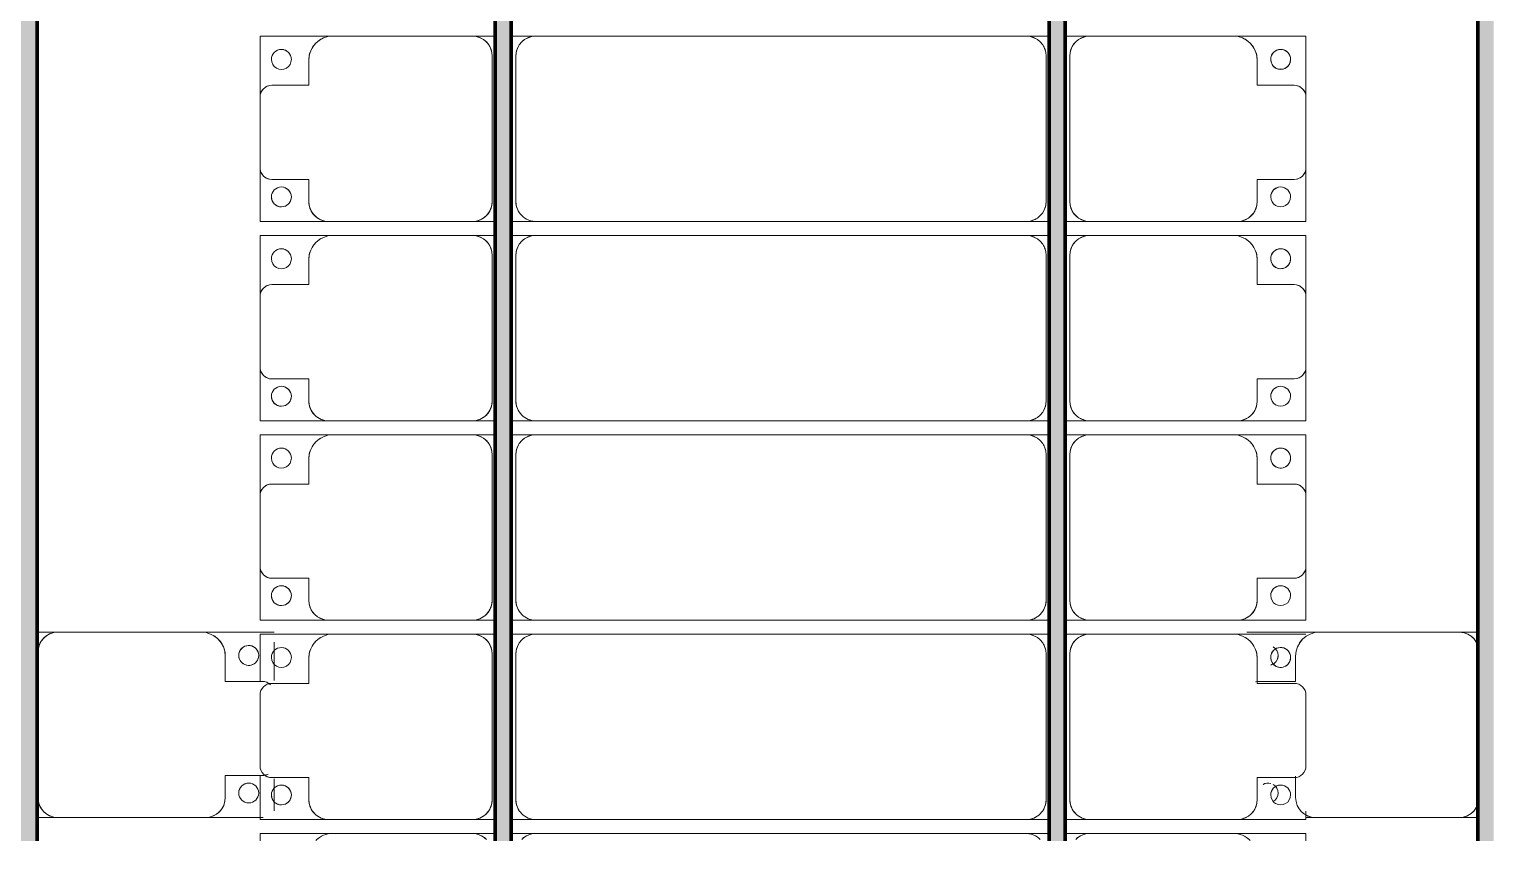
# Model space of a CAD drawing. Header units: millimetres. Extents: x -268744 to 115753, y -96240 to -10461.
# Drawn here: x -39965 to -36310, y -52607 to -50571 of the extents above; entities that cross this region are included whole.
import ezdxf

# ---------------------------------------------------------------- set-up
doc = ezdxf.new("R2010")
doc.units = ezdxf.units.MM
doc.layers.add('A-GENM', color=13, linetype='Continuous', lineweight=9)
doc.layers.add('S-BEAM', color=12, linetype='Continuous', lineweight=9)

# ---------------------------------------------------------------- blocks, each defined once
blk = doc.blocks.new('Dai phao do pin - DẢI PHAO ĐỠ PIN-V63-KHUNG KẾT CẤU BÈ PIN 1')
at = {"layer": 'A-GENM', "color": 7}
for p, q in [((68487.6, 241.6), (68539.7, 241.6)), ((68487.6, 241.6), (68539.7, 241.6)), ((68899.7, 241.6), (68539.7, 241.6)), ((68899.7, 241.6), (69082.2, 241.6)), ((69082.2, 241.6), (68899.7, 241.6)), ((68489.7, 191.6), (68489.7, -173.4)), ((69082.2, 216.5), (69082.2, 120.3)), ((69082.2, 120.3), (69082.2, 216.5)), ((68959.7, 118.2), (68959.7, 181.6)), ((69052.2, 118.2), (68959.7, 118.2)), ((68959.7, -173.4), (68959.7, -118.2)), ((68959.7, -118.2), (69052.2, -118.2)), ((69082.2, -126.6), (69082.2, -206.5)), ((69082.2, -206.5), (69082.2, -126.6)), ((68539.7, -223.4), (68487.6, -223.4)), ((68539.7, -223.4), (68487.6, -223.4)), ((68539.7, -223.4), (68909.7, -223.4)), ((69055, -223.4), (68909.7, -223.4)), ((68909.7, -223.4), (69055, -223.4))]:
    blk.add_line(p, q, dxfattribs=at)
for centre, radius, start, end in [((68539.7, 191.6), 50, 90, 180), ((68539.7, 191.6), 50, 105, 180), ((68899.7, 181.6), 60, 360, 90), ((68899.7, 181.6), 60, 360, 60), ((69018.6, 183.2), 25, 0, 180), ((69018.6, 183.2), 25, 180, 0), ((69018.6, 183.2), 25, 180, 195), ((69018.6, 183.2), 25, 0, 165), ((69018.6, 183.2), 25, 210, 0), ((69052.2, 88.2), 30, 45, 90), ((69052.2, 88.2), 30, 45, 74.1529), ((69052.2, 88.2), 30, 45, 74.1529), ((69052.2, 88.2), 30, 45, 74.1529), ((69018.6, -161.8), 25, 0, 180), ((69018.6, -161.8), 25, 105, 165), ((69018.6, -161.8), 25, 0, 90), ((69052.2, -88.2), 30, 270, 300), ((69052.2, -88.2), 30, 285, 300), ((69052.2, -88.2), 30, 285, 300), ((69052.2, -88.2), 30, 285, 300), ((68539.7, -173.4), 50, 180, 270), ((68539.7, -173.4), 50, 180, 255), ((68909.7, -173.4), 50, 270, 360), ((68909.7, -173.4), 50, 285, 360), ((69018.6, -161.8), 25, 180, 0), ((69018.6, -161.8), 25, 180, 0)]:
    blk.add_arc(centre, radius, start, end, dxfattribs=at)
blk = doc.blocks.new('Dầm C52 - Dầm C52-V20-KHUNG KẾT CẤU BÈ PIN 1')
at = {"layer": 'S-BEAM', "lineweight": 140}
h = blk.add_hatch(color=1, dxfattribs=at)
h.paths.add_polyline_path([(-25480.9, 20), (-25480.9, -20), (-25440.9, -20), (-25440.9, 20)])
h.paths.add_polyline_path([(-25400.9, 1.6), (-25400.9, -20), (-19440.9, -20), (-19443, 20), (-25400.9, 20)])
h.paths.add_polyline_path([(-19400.9, -20), (-13440.9, -20), (-13440.9, 20), (-19400.9, 20), (-19400.9, 1.6)])
h.paths.add_polyline_path([(-13400.9, 1.6), (-13400.9, -20), (-7440.9, -20), (-7440.9, 20), (-13400.9, 20)])
h.paths.add_polyline_path([(-7400.9, 20), (-7400.9, -20), (-1440.9, -20), (-1440.9, 20), (-6515.3, 20)])
h.paths.add_polyline_path([(-1400.9, 1.6), (-1400.9, -20), (4559.1, -20), (4559.1, 20), (-1400.9, 20)])
h.paths.add_polyline_path([(4599.1, 1.6), (4599.1, -20), (10559.1, -20), (10559.1, 20), (4599.1, 20)])
h.paths.add_polyline_path([(10599.1, 20), (10599.1, -20), (16559.1, -20), (16559.1, 20), (11029.4, 20)])
h.paths.add_polyline_path([(16599.1, 20), (16599.1, -20), (22559.1, -20), (22559.1, 20), (17493.2, 20)])
h.paths.add_polyline_path([(22599.1, 1.6), (22599.1, -20), (25259.1, -20), (25259.1, 20), (22599.1, 20)])
h.paths.add_polyline_path([(25299.1, -20), (25441.8, -20), (25441.8, 20), (25299.1, 20), (25299.1, 1.6)])
at = {"layer": 'S-BEAM', "color": 1, "lineweight": 140}
blk.add_line((-1440.9, -20), (-7400.9, -20), dxfattribs=at)
blk = doc.blocks.new('Dải phao đi lại kèm đỡ invester - DẢI PHAO ĐI LẠI-V80-KHUNG KẾT CẤU BÈ PIN 1')
at = {"layer": 'A-GENM', "color": 7}
for p, q in [((30258.4, 1312.2), (30411.8, 1312.2)), ((30258.4, 1129.7), (30258.4, 1312.2)), ((30258.4, 1312.2), (30258.4, 1129.7)), ((30411.8, 1312.2), (30258.4, 1312.2)), ((30381.8, 1282.2), (30381.8, 1189.7)), ((30588.2, 1312.2), (30411.8, 1312.2)), ((30588.2, 1312.2), (30723.4, 1312.2)), ((30723.4, 1312.2), (30588.2, 1312.2)), ((30618.2, 1189.7), (30618.2, 1282.2)), ((30723.4, 1312.2), (30723.4, 1139.7)), ((30723.4, 1139.7), (30723.4, 1312.2)), ((30758.4, 1312.2), (30911.8, 1312.2)), ((30758.4, 1129.7), (30758.4, 1312.2)), ((30758.4, 1312.2), (30758.4, 1129.7)), ((30911.8, 1312.2), (30758.4, 1312.2)), ((30881.8, 1282.2), (30881.8, 1189.7)), ((31088.2, 1312.2), (30911.8, 1312.2)), ((31088.2, 1312.2), (31223.4, 1312.2)), ((31223.4, 1312.2), (31088.2, 1312.2)), ((31118.2, 1189.7), (31118.2, 1282.2)), ((31223.4, 1312.2), (31223.4, 1139.7)), ((31223.4, 1139.7), (31223.4, 1312.2)), ((31258.4, 1312.2), (31411.8, 1312.2)), ((31258.4, 1129.7), (31258.4, 1312.2)), ((31258.4, 1312.2), (31258.4, 1129.7)), ((31411.8, 1312.2), (31258.4, 1312.2)), ((31381.8, 1282.2), (31381.8, 1189.7)), ((31588.2, 1312.2), (31411.8, 1312.2)), ((31588.2, 1312.2), (31723.4, 1312.2)), ((31723.4, 1312.2), (31588.2, 1312.2)), ((31618.2, 1189.7), (31618.2, 1282.2)), ((31723.4, 1312.2), (31723.4, 1139.7)), ((31723.4, 1139.7), (31723.4, 1312.2)), ((31758.4, 1129.7), (31758.4, 1312.2)), ((31758.4, 1312.2), (31758.4, 1129.7)), ((31881.8, 1282.2), (31881.8, 1189.7)), ((32088.2, 1312.2), (31911.8, 1312.2)), ((32118.2, 1189.7), (32118.2, 1282.2)), ((32202.2, 1312.2), (32223.4, 1312.2)), ((32223.4, 1312.2), (32202.2, 1312.2)), ((32223.4, 1312.2), (32223.4, 1139.7)), ((32223.4, 1139.7), (32223.4, 1312.2)), ((32258.4, 1312.2), (32276.8, 1312.2)), ((32258.4, 1129.7), (32258.4, 1312.2)), ((32258.4, 1312.2), (32258.4, 1129.7)), ((32276.8, 1312.2), (32258.4, 1312.2)), ((30381.8, 1189.7), (30318.4, 1189.7)), ((30673.4, 1189.7), (30618.2, 1189.7)), ((30881.8, 1189.7), (30818.4, 1189.7)), ((31173.4, 1189.7), (31118.2, 1189.7)), ((31381.8, 1189.7), (31318.4, 1189.7)), ((31673.4, 1189.7), (31618.2, 1189.7)), ((31881.8, 1189.7), (31818.4, 1189.7)), ((32173.4, 1189.7), (32118.2, 1189.7)), ((30723.4, 769.7), (30723.4, 1139.7)), ((31223.4, 769.7), (31223.4, 1139.7)), ((31723.4, 769.7), (31723.4, 1139.7)), ((32223.4, 769.7), (32223.4, 1139.7)), ((30258.4, 1129.7), (30258.4, 769.7)), ((30758.4, 1129.7), (30758.4, 769.7)), ((31258.4, 1129.7), (31258.4, 769.7)), ((31758.4, 1129.7), (31758.4, 769.7)), ((32258.4, 1129.7), (32258.4, 769.7)), ((30258.4, 707.6), (30258.4, 769.7)), ((30258.4, 707.6), (30258.4, 769.7)), ((30723.4, 769.7), (30723.4, 707.6)), ((30723.4, 769.7), (30723.4, 707.6)), ((30758.4, 707.6), (30758.4, 769.7)), ((30758.4, 707.6), (30758.4, 769.7)), ((31223.4, 769.7), (31223.4, 707.6)), ((31223.4, 769.7), (31223.4, 707.6)), ((31258.4, 707.6), (31258.4, 769.7)), ((31258.4, 707.6), (31258.4, 769.7)), ((31723.4, 769.7), (31723.4, 707.6)), ((31723.4, 769.7), (31723.4, 707.6)), ((31758.4, 707.6), (31758.4, 769.7)), ((31758.4, 707.6), (31758.4, 769.7)), ((32223.4, 769.7), (32223.4, 707.6)), ((32223.4, 769.7), (32223.4, 707.6)), ((32258.4, 707.6), (32258.4, 769.7)), ((32258.4, 707.6), (32258.4, 769.7)), ((30308.4, 719.7), (30673.4, 719.7)), ((30808.4, 719.7), (31173.4, 719.7)), ((31308.4, 719.7), (31673.4, 719.7)), ((31808.4, 719.7), (32173.4, 719.7)), ((30258.4, 610.3), (30258.4, 667.6)), ((30258.4, 610.3), (30258.4, 667.6)), ((30673.4, 660.3), (30308.4, 660.3)), ((30723.4, 667.6), (30723.4, 610.3)), ((30723.4, 667.6), (30723.4, 610.3)), ((30758.4, 610.3), (30758.4, 667.6)), ((30758.4, 610.3), (30758.4, 667.6)), ((31173.4, 660.3), (30808.4, 660.3)), ((31223.4, 667.6), (31223.4, 610.3)), ((31223.4, 667.6), (31223.4, 610.3)), ((31258.4, 610.3), (31258.4, 667.6)), ((31258.4, 610.3), (31258.4, 667.6)), ((31673.4, 660.3), (31308.4, 660.3)), ((31723.4, 667.6), (31723.4, 610.3)), ((31723.4, 667.6), (31723.4, 610.3)), ((31758.4, 610.3), (31758.4, 667.6)), ((31758.4, 610.3), (31758.4, 667.6)), ((32173.4, 660.3), (31808.4, 660.3)), ((32223.4, 667.6), (32223.4, 610.3)), ((32223.4, 667.6), (32223.4, 610.3)), ((32258.4, 610.3), (32258.4, 667.6)), ((32258.4, 610.3), (32258.4, 667.6)), ((30258.4, 610.3), (30258.4, -620.3)), ((30723.4, -620.3), (30723.4, 610.3)), ((30758.4, 610.3), (30758.4, -620.3)), ((31223.4, -620.3), (31223.4, 610.3)), ((31258.4, 610.3), (31258.4, -620.3)), ((31723.4, -620.3), (31723.4, 610.3)), ((31758.4, 610.3), (31758.4, -620.3)), ((32223.4, -620.3), (32223.4, 610.3)), ((32258.4, 610.3), (32258.4, -620.3)), ((30258.4, -682.4), (30258.4, -620.3)), ((30258.4, -682.4), (30258.4, -620.3)), ((30723.4, -620.3), (30723.4, -682.4)), ((30723.4, -620.3), (30723.4, -682.4)), ((30758.4, -682.4), (30758.4, -620.3)), ((30758.4, -682.4), (30758.4, -620.3)), ((31223.4, -620.3), (31223.4, -682.4)), ((31223.4, -620.3), (31223.4, -682.4)), ((31258.4, -682.4), (31258.4, -620.3)), ((31258.4, -682.4), (31258.4, -620.3)), ((31723.4, -620.3), (31723.4, -682.4)), ((31723.4, -620.3), (31723.4, -682.4)), ((31758.4, -682.4), (31758.4, -620.3)), ((31758.4, -682.4), (31758.4, -620.3)), ((32223.4, -620.3), (32223.4, -682.4)), ((32223.4, -620.3), (32223.4, -682.4)), ((32258.4, -682.4), (32258.4, -620.3)), ((32258.4, -682.4), (32258.4, -620.3)), ((30308.4, -670.3), (30673.4, -670.3)), ((30808.4, -670.3), (31173.4, -670.3)), ((31308.4, -670.3), (31673.4, -670.3)), ((31808.4, -670.3), (32173.4, -670.3)), ((30258.4, -779.7), (30258.4, -722.4)), ((30258.4, -779.7), (30258.4, -722.4)), ((30673.4, -729.7), (30308.4, -729.7)), ((30723.4, -722.4), (30723.4, -779.7)), ((30723.4, -722.4), (30723.4, -779.7)), ((30758.4, -779.7), (30758.4, -722.4)), ((30758.4, -779.7), (30758.4, -722.4)), ((31173.4, -729.7), (30808.4, -729.7)), ((31223.4, -722.4), (31223.4, -779.7)), ((31223.4, -722.4), (31223.4, -779.7)), ((31258.4, -779.7), (31258.4, -722.4)), ((31258.4, -779.7), (31258.4, -722.4)), ((31673.4, -729.7), (31308.4, -729.7)), ((31723.4, -722.4), (31723.4, -779.7)), ((31723.4, -722.4), (31723.4, -779.7)), ((31758.4, -779.7), (31758.4, -722.4)), ((31758.4, -779.7), (31758.4, -722.4)), ((32173.4, -729.7), (31808.4, -729.7)), ((32223.4, -722.4), (32223.4, -779.7)), ((32223.4, -722.4), (32223.4, -779.7)), ((32258.4, -779.7), (32258.4, -722.4)), ((32258.4, -779.7), (32258.4, -722.4)), ((30258.4, -779.7), (30258.4, -1129.7)), ((30723.4, -1139.7), (30723.4, -779.7)), ((30758.4, -779.7), (30758.4, -1129.7)), ((31223.4, -1139.7), (31223.4, -779.7)), ((31258.4, -779.7), (31258.4, -1129.7)), ((31723.4, -1139.7), (31723.4, -779.7)), ((31758.4, -779.7), (31758.4, -1129.7)), ((32223.4, -1139.7), (32223.4, -779.7)), ((32258.4, -779.7), (32258.4, -1129.7)), ((30258.4, -1312.2), (30258.4, -1129.7)), ((30258.4, -1129.7), (30258.4, -1312.2)), ((30758.4, -1312.2), (30758.4, -1129.7)), ((30758.4, -1129.7), (30758.4, -1312.2)), ((31258.4, -1312.2), (31258.4, -1129.7)), ((31258.4, -1129.7), (31258.4, -1312.2)), ((31758.4, -1312.2), (31758.4, -1129.7)), ((31758.4, -1129.7), (31758.4, -1312.2)), ((32258.4, -1312.2), (32258.4, -1129.7)), ((32258.4, -1129.7), (32258.4, -1312.2)), ((30723.4, -1139.7), (30723.4, -1312.2)), ((30723.4, -1312.2), (30723.4, -1139.7)), ((31223.4, -1139.7), (31223.4, -1312.2)), ((31223.4, -1312.2), (31223.4, -1139.7)), ((31723.4, -1139.7), (31723.4, -1312.2)), ((31723.4, -1312.2), (31723.4, -1139.7)), ((32223.4, -1139.7), (32223.4, -1312.2)), ((32223.4, -1312.2), (32223.4, -1139.7)), ((30318.4, -1189.7), (30381.8, -1189.7)), ((30381.8, -1189.7), (30381.8, -1282.2)), ((30618.2, -1282.2), (30618.2, -1189.7)), ((30618.2, -1189.7), (30673.4, -1189.7)), ((30818.4, -1189.7), (30881.8, -1189.7)), ((30881.8, -1189.7), (30881.8, -1282.2)), ((31118.2, -1282.2), (31118.2, -1189.7)), ((31118.2, -1189.7), (31173.4, -1189.7)), ((31318.4, -1189.7), (31381.8, -1189.7)), ((31381.8, -1189.7), (31381.8, -1282.2)), ((31618.2, -1282.2), (31618.2, -1189.7)), ((31618.2, -1189.7), (31673.4, -1189.7)), ((31818.4, -1189.7), (31881.8, -1189.7)), ((31881.8, -1189.7), (31881.8, -1282.2)), ((32118.2, -1282.2), (32118.2, -1189.7)), ((32118.2, -1189.7), (32173.4, -1189.7)), ((30411.8, -1312.2), (30258.4, -1312.2)), ((30258.4, -1312.2), (30411.8, -1312.2)), ((30411.8, -1312.2), (30588.2, -1312.2)), ((30723.4, -1312.2), (30588.2, -1312.2)), ((30588.2, -1312.2), (30723.4, -1312.2)), ((30911.8, -1312.2), (30758.4, -1312.2)), ((30758.4, -1312.2), (30911.8, -1312.2)), ((30911.8, -1312.2), (31088.2, -1312.2)), ((31223.4, -1312.2), (31088.2, -1312.2)), ((31088.2, -1312.2), (31223.4, -1312.2)), ((31411.8, -1312.2), (31258.4, -1312.2)), ((31258.4, -1312.2), (31411.8, -1312.2)), ((31411.8, -1312.2), (31588.2, -1312.2)), ((31723.4, -1312.2), (31588.2, -1312.2)), ((31588.2, -1312.2), (31723.4, -1312.2)), ((31876.8, -1312.2), (31758.4, -1312.2)), ((31758.4, -1312.2), (31876.8, -1312.2)), ((31911.8, -1312.2), (32088.2, -1312.2)), ((32223.4, -1312.2), (32113.2, -1312.2)), ((32113.2, -1312.2), (32223.4, -1312.2)), ((32276.8, -1312.2), (32258.4, -1312.2)), ((32258.4, -1312.2), (32276.8, -1312.2))]:
    blk.add_line(p, q, dxfattribs=at)
for centre, radius, start, end in [((30411.8, 1282.2), 30, 90, 180), ((30411.8, 1282.2), 30, 105, 165), ((30411.8, 1282.2), 30, 135, 165), ((30411.8, 1282.2), 30, 135, 165), ((30588.2, 1282.2), 30, 360, 90), ((30588.2, 1282.2), 30, 60, 75), ((30588.2, 1282.2), 30, 15, 75), ((30588.2, 1282.2), 30, 60, 75), ((30588.2, 1282.2), 30, 15, 30), ((30588.2, 1282.2), 30, 15, 30), ((30911.8, 1282.2), 30, 90, 180), ((30911.8, 1282.2), 30, 105, 165), ((30911.8, 1282.2), 30, 135, 165), ((30911.8, 1282.2), 30, 135, 165), ((31088.2, 1282.2), 30, 0, 90), ((31088.2, 1282.2), 30, 60, 75), ((31088.2, 1282.2), 30, 15, 75), ((31088.2, 1282.2), 30, 60, 75), ((31088.2, 1282.2), 30, 15, 30), ((31088.2, 1282.2), 30, 15, 30), ((31411.8, 1282.2), 30, 90, 180), ((31411.8, 1282.2), 30, 105, 165), ((31411.8, 1282.2), 30, 135, 165), ((31411.8, 1282.2), 30, 135, 165), ((31588.2, 1282.2), 30, 0, 90), ((31588.2, 1282.2), 30, 60, 75), ((31588.2, 1282.2), 30, 15, 75), ((31588.2, 1282.2), 30, 60, 75), ((31588.2, 1282.2), 30, 15, 30), ((31588.2, 1282.2), 30, 15, 30), ((31911.8, 1282.2), 30, 90, 180), ((32088.2, 1282.2), 30, 0, 90), ((30316.8, 1248.6), 25, 90, 270), ((30316.8, 1248.6), 25, 90, 255), ((30316.8, 1248.6), 25, 270, 90), ((30316.8, 1248.6), 25, 300, 90), ((30661.8, 1248.6), 25, 90, 270), ((30661.8, 1248.6), 25, 90, 180), ((30661.8, 1248.6), 25, 270, 90), ((30661.8, 1248.6), 25, 270, 90), ((30816.8, 1248.6), 25, 90, 270), ((30816.8, 1248.6), 25, 90, 255), ((30816.8, 1248.6), 25, 270, 90), ((30816.8, 1248.6), 25, 300, 90), ((31161.8, 1248.6), 25, 90, 270), ((31161.8, 1248.6), 25, 90, 180), ((31161.8, 1248.6), 25, 270, 90), ((31161.8, 1248.6), 25, 270, 90), ((31316.8, 1248.6), 25, 90, 270), ((31316.8, 1248.6), 25, 90, 255), ((31316.8, 1248.6), 25, 270, 90), ((31316.8, 1248.6), 25, 300, 90), ((31661.8, 1248.6), 25, 90, 270), ((31661.8, 1248.6), 25, 90, 180), ((31661.8, 1248.6), 25, 270, 90), ((31661.8, 1248.6), 25, 270, 90), ((31816.8, 1248.6), 25, 90, 270), ((31816.8, 1248.6), 25, 90, 255), ((31816.8, 1248.6), 25, 270, 90), ((31816.8, 1248.6), 25, 300, 90), ((32161.8, 1248.6), 25, 90, 270), ((32161.8, 1248.6), 25, 90, 180), ((32161.8, 1248.6), 25, 270, 90), ((32161.8, 1248.6), 25, 270, 90), ((30316.8, 1248.6), 25, 270, 285), ((30661.8, 1248.6), 25, 195, 255), ((30816.8, 1248.6), 25, 270, 285), ((31161.8, 1248.6), 25, 195, 255), ((31316.8, 1248.6), 25, 270, 285), ((31661.8, 1248.6), 25, 195, 255), ((31816.8, 1248.6), 25, 270, 285), ((32161.8, 1248.6), 25, 195, 255), ((30318.4, 1129.7), 60, 90, 180), ((30318.4, 1129.7), 60, 90, 150), ((30673.4, 1139.7), 50, 0, 90), ((30673.4, 1139.7), 50, 15, 90), ((30818.4, 1129.7), 60, 90, 180), ((30818.4, 1129.7), 60, 90, 150), ((31173.4, 1139.7), 50, 0, 90), ((31173.4, 1139.7), 50, 15, 90), ((31318.4, 1129.7), 60, 90, 180), ((31318.4, 1129.7), 60, 90, 150), ((31673.4, 1139.7), 50, 360, 90), ((31673.4, 1139.7), 50, 15, 90), ((31818.4, 1129.7), 60, 90, 180), ((31818.4, 1129.7), 60, 90, 150), ((32173.4, 1139.7), 50, 0, 90), ((32173.4, 1139.7), 50, 15, 90), ((32318.4, 1129.7), 60, 135, 180), ((32318.4, 1129.7), 60, 135, 150), ((30308.4, 769.7), 50, 180, 270), ((30673.4, 769.7), 50, 270, 360), ((30808.4, 769.7), 50, 180, 270), ((31173.4, 769.7), 50, 270, 360), ((31308.4, 769.7), 50, 180, 270), ((31673.4, 769.7), 50, 270, 360), ((31808.4, 769.7), 50, 180, 270), ((32173.4, 769.7), 50, 270, 0), ((32308.4, 769.7), 50, 180, 225), ((30308.4, 769.7), 50, 195, 270), ((30673.4, 769.7), 50, 270, 345), ((30808.4, 769.7), 50, 195, 270), ((31173.4, 769.7), 50, 270, 345), ((31308.4, 769.7), 50, 195, 270), ((31673.4, 769.7), 50, 270, 345), ((31808.4, 769.7), 50, 195, 270), ((32173.4, 769.7), 50, 270, 345), ((32308.4, 769.7), 50, 195, 225), ((30308.4, 610.3), 50, 90, 180), ((30308.4, 610.3), 50, 105, 120), ((30673.4, 610.3), 50, 0, 90), ((30673.4, 610.3), 50, 60, 90), ((30808.4, 610.3), 50, 90, 180), ((30808.4, 610.3), 50, 105, 120), ((31173.4, 610.3), 50, 0, 90), ((31173.4, 610.3), 50, 60, 90), ((31308.4, 610.3), 50, 90, 180), ((31308.4, 610.3), 50, 105, 120), ((31673.4, 610.3), 50, 360, 90), ((31673.4, 610.3), 50, 60, 90), ((31808.4, 610.3), 50, 90, 180), ((31808.4, 610.3), 50, 105, 120), ((32173.4, 610.3), 50, 360, 90), ((32173.4, 610.3), 50, 60, 90), ((30308.4, 610.3), 50, 150, 180), ((30673.4, 610.3), 50, 15, 30), ((30808.4, 610.3), 50, 150, 180), ((31173.4, 610.3), 50, 15, 30), ((31308.4, 610.3), 50, 150, 180), ((31673.4, 610.3), 50, 15, 30), ((31808.4, 610.3), 50, 150, 180), ((32173.4, 610.3), 50, 15, 30), ((32308.4, 610.3), 50, 135, 180), ((32308.4, 610.3), 50, 150, 180), ((30308.4, -620.3), 50, 180, 270), ((30673.4, -620.3), 50, 270, 0), ((30673.4, -620.3), 50, 330, 0), ((30808.4, -620.3), 50, 180, 270), ((31173.4, -620.3), 50, 270, 0), ((31173.4, -620.3), 50, 330, 0), ((31308.4, -620.3), 50, 180, 270), ((31673.4, -620.3), 50, 270, 0), ((31673.4, -620.3), 50, 330, 0), ((31808.4, -620.3), 50, 180, 270), ((32173.4, -620.3), 50, 270, 0), ((32173.4, -620.3), 50, 330, 0), ((32308.4, -620.3), 50, 180, 225), ((30308.4, -620.3), 50, 195, 225), ((30808.4, -620.3), 50, 195, 225), ((31308.4, -620.3), 50, 195, 225), ((31808.4, -620.3), 50, 195, 225), ((32308.4, -620.3), 50, 195, 225), ((30308.4, -620.3), 50, 240, 270), ((30673.4, -620.3), 50, 270, 300), ((30808.4, -620.3), 50, 240, 270), ((31173.4, -620.3), 50, 270, 300), ((31308.4, -620.3), 50, 240, 270), ((31673.4, -620.3), 50, 270, 300), ((31808.4, -620.3), 50, 240, 270), ((32173.4, -620.3), 50, 270, 300), ((30308.4, -779.7), 50, 90, 180), ((30308.4, -779.7), 50, 90, 165), ((30673.4, -779.7), 50, 360, 90), ((30673.4, -779.7), 50, 15, 90), ((30808.4, -779.7), 50, 90, 180), ((30808.4, -779.7), 50, 90, 165), ((31173.4, -779.7), 50, 360, 90), ((31173.4, -779.7), 50, 15, 90), ((31308.4, -779.7), 50, 90, 180), ((31308.4, -779.7), 50, 90, 165), ((31673.4, -779.7), 50, 360, 90), ((31673.4, -779.7), 50, 15, 90), ((31808.4, -779.7), 50, 90, 180), ((31808.4, -779.7), 50, 90, 165), ((32173.4, -779.7), 50, 360, 90), ((32173.4, -779.7), 50, 15, 90), ((32308.4, -779.7), 50, 135, 180), ((32308.4, -779.7), 50, 135, 165), ((30318.4, -1129.7), 60, 180, 270), ((30818.4, -1129.7), 60, 180, 270), ((31318.4, -1129.7), 60, 180, 270), ((31818.4, -1129.7), 60, 180, 270), ((32318.4, -1129.7), 60, 180, 225), ((30318.4, -1129.7), 60, 210, 270), ((30673.4, -1139.7), 50, 270, 0), ((30673.4, -1139.7), 50, 270, 345), ((30818.4, -1129.7), 60, 210, 270), ((31173.4, -1139.7), 50, 270, 0), ((31173.4, -1139.7), 50, 270, 345), ((31318.4, -1129.7), 60, 210, 270), ((31673.4, -1139.7), 50, 270, 360), ((31673.4, -1139.7), 50, 270, 345), ((31818.4, -1129.7), 60, 210, 270), ((32173.4, -1139.7), 50, 270, 0), ((32173.4, -1139.7), 50, 270, 345), ((32318.4, -1129.7), 60, 210, 225), ((30316.8, -1258.6), 25, 90, 270), ((30316.8, -1258.6), 25, 90, 165), ((30316.8, -1258.6), 25, 270, 90), ((30316.8, -1258.6), 25, 60, 90), ((30661.8, -1258.6), 25, 90, 270), ((30661.8, -1258.6), 25, 90, 165), ((30661.8, -1258.6), 25, 270, 90), ((30661.8, -1258.6), 25, 15, 90), ((30816.8, -1258.6), 25, 90, 270), ((30816.8, -1258.6), 25, 90, 165), ((30816.8, -1258.6), 25, 270, 90), ((30816.8, -1258.6), 25, 60, 90), ((31161.8, -1258.6), 25, 90, 270), ((31161.8, -1258.6), 25, 90, 165), ((31161.8, -1258.6), 25, 270, 90), ((31161.8, -1258.6), 25, 15, 90), ((31316.8, -1258.6), 25, 90, 270), ((31316.8, -1258.6), 25, 90, 165), ((31316.8, -1258.6), 25, 270, 90), ((31316.8, -1258.6), 25, 60, 90), ((31661.8, -1258.6), 25, 90, 270), ((31661.8, -1258.6), 25, 90, 165), ((31661.8, -1258.6), 25, 270, 90), ((31661.8, -1258.6), 25, 15, 90), ((31816.8, -1258.6), 25, 90, 270), ((31816.8, -1258.6), 25, 90, 165), ((31816.8, -1258.6), 25, 270, 90), ((31816.8, -1258.6), 25, 60, 90), ((32161.8, -1258.6), 25, 90, 270), ((32161.8, -1258.6), 25, 90, 165), ((32161.8, -1258.6), 25, 270, 90), ((32161.8, -1258.6), 25, 15, 90), ((30316.8, -1258.6), 25, 180, 270), ((30316.8, -1258.6), 25, 270, 30), ((30661.8, -1258.6), 25, 180, 270), ((30661.8, -1258.6), 25, 270, 0), ((30816.8, -1258.6), 25, 180, 270), ((30816.8, -1258.6), 25, 270, 30), ((31161.8, -1258.6), 25, 180, 270), ((31161.8, -1258.6), 25, 270, 0), ((31316.8, -1258.6), 25, 180, 270), ((31316.8, -1258.6), 25, 270, 30), ((31661.8, -1258.6), 25, 180, 270), ((31661.8, -1258.6), 25, 270, 0), ((31816.8, -1258.6), 25, 180, 270), ((31816.8, -1258.6), 25, 270, 30), ((32161.8, -1258.6), 25, 180, 270), ((32161.8, -1258.6), 25, 270, 0), ((30411.8, -1282.2), 30, 180, 270), ((30411.8, -1282.2), 30, 195, 225), ((30411.8, -1282.2), 30, 195, 255), ((30411.8, -1282.2), 30, 195, 225), ((30588.2, -1282.2), 30, 270, 0), ((30588.2, -1282.2), 30, 285, 345), ((30588.2, -1282.2), 30, 285, 300), ((30588.2, -1282.2), 30, 285, 300), ((30588.2, -1282.2), 30, 326.069, 345), ((30588.2, -1282.2), 30, 326.069, 345), ((30911.8, -1282.2), 30, 180, 270), ((30911.8, -1282.2), 30, 195, 225), ((30911.8, -1282.2), 30, 195, 255), ((30911.8, -1282.2), 30, 195, 225), ((31088.2, -1282.2), 30, 270, 0), ((31088.2, -1282.2), 30, 285, 345), ((31088.2, -1282.2), 30, 285, 300), ((31088.2, -1282.2), 30, 285, 300), ((31088.2, -1282.2), 30, 326.069, 345), ((31088.2, -1282.2), 30, 326.069, 345), ((31411.8, -1282.2), 30, 180, 270), ((31411.8, -1282.2), 30, 195, 225), ((31411.8, -1282.2), 30, 195, 255), ((31411.8, -1282.2), 30, 195, 225), ((31588.2, -1282.2), 30, 270, 0), ((31588.2, -1282.2), 30, 285, 345), ((31588.2, -1282.2), 30, 285, 300), ((31588.2, -1282.2), 30, 285, 300), ((31588.2, -1282.2), 30, 326.069, 345), ((31588.2, -1282.2), 30, 326.069, 345), ((31911.8, -1282.2), 30, 180, 270), ((31911.8, -1282.2), 30, 195, 210), ((31911.8, -1282.2), 30, 195, 210), ((31911.8, -1282.2), 30, 195, 210), ((32088.2, -1282.2), 30, 270, 360), ((32088.2, -1282.2), 30, 315, 345), ((32088.2, -1282.2), 30, 326.069, 345), ((32088.2, -1282.2), 30, 326.069, 330)]:
    blk.add_arc(centre, radius, start, end, dxfattribs=at)
blk = doc.blocks.new('Dầm C52 - Dầm C52-V81-KHUNG KẾT CẤU BÈ PIN 1')
at = {"layer": 'S-BEAM', "lineweight": 140}
h = blk.add_hatch(color=1, dxfattribs=at)
h.paths.add_polyline_path([(-25480.9, 20), (-25480.9, -20), (-25440.9, -20), (-25445.2, 20)])
h.paths.add_polyline_path([(-25400.9, -20), (-19440.9, -20), (-19443, 20), (-25400.9, 20), (-25400.9, -7.9)])
h.paths.add_polyline_path([(-19400.9, -20), (-13440.9, -20), (-13440.9, 20), (-19400.9, 20), (-19400.9, -7.9)])
h.paths.add_polyline_path([(-13400.9, -7.9), (-13400.9, -20), (-7440.9, -20), (-7440.9, 20), (-13400.9, 20)])
h.paths.add_polyline_path([(-7400.9, -20), (-1440.9, -20), (-1440.9, 20), (-7400.9, 20), (-7400.9, -7.9)])
h.paths.add_polyline_path([(-1400.9, -7.9), (-1400.9, -20), (4559.1, -20), (4559.1, 20), (-1400.9, 20)])
h.paths.add_polyline_path([(4599.1, -20), (10559.1, -20), (10559.1, 20), (4599.1, 20), (4599.1, -7.9)])
h.paths.add_polyline_path([(10599.1, 20), (10599.1, -20), (16559.1, -20), (16559.1, 20), (11029.4, 20)])
h.paths.add_polyline_path([(16599.1, -20), (22559.1, -20), (22559.1, 20), (16599.1, 20), (16599.1, -7.9)])
h.paths.add_polyline_path([(22599.1, -7.9), (22599.1, -20), (25259.1, -20), (25259.1, 20), (22599.1, 20)])
h.paths.add_polyline_path([(25299.1, -20), (25480.9, -20), (25480.9, 20), (25299.1, 20), (25299.1, -7.9)])
at = {"layer": 'S-BEAM', "color": 1, "lineweight": 140}
for p, q in [((-7400.9, 20), (-1440.9, 20)), ((-1440.9, -20), (-7400.9, -20))]:
    blk.add_line(p, q, dxfattribs=at)
blk = doc.blocks.new('Dầm C52 - Dầm C52-102503-KHUNG KẾT CẤU BÈ PIN 1')
at = {"layer": 'S-BEAM', "lineweight": 140}
h = blk.add_hatch(color=1, dxfattribs=at)
h.paths.add_polyline_path([(-25480.9, 20), (-25480.9, -20), (-25440.9, -20), (-25440.9, 20)])
h.paths.add_polyline_path([(-25400.9, 20), (-25400.9, -20), (-19440.9, -20), (-19443, 20), (-24983.5, 20)])
h.paths.add_polyline_path([(-19400.9, 20), (-19400.9, -20), (-13440.9, -20), (-13440.9, 20), (-17596.2, 20)])
h.paths.add_polyline_path([(-13400.9, -20), (-7440.9, -20), (-7440.9, 20), (-13400.9, 20)])
h.paths.add_polyline_path([(-7400.9, -20), (-1440.9, -20), (-1440.9, 20), (-7400.9, 20)])
h.paths.add_polyline_path([(-1400.9, -20), (4559.1, -20), (4559.1, 20), (-1400.9, 20)])
h.paths.add_polyline_path([(4599.1, -20), (10559.1, -20), (10559.1, 20), (4599.1, 20)])
h.paths.add_polyline_path([(10599.1, 20), (10599.1, -20), (16559.1, -20), (16559.1, 20), (11952.8, 20)])
h.paths.add_polyline_path([(16599.1, -20), (22559.1, -20), (22559.1, 20), (16599.1, 20)])
h.paths.add_polyline_path([(22599.1, -20), (25259.1, -20), (25259.1, 20), (22599.1, 20)])
h.paths.add_polyline_path([(25299.1, -20), (25441.8, -20), (25441.8, 20), (25299.1, 20)])
at = {"layer": 'S-BEAM', "color": 1, "lineweight": 140}
for p, q in [((-7400.9, 20), (-1440.9, 20)), ((-1440.9, -20), (-7400.9, -20))]:
    blk.add_line(p, q, dxfattribs=at)
blk = doc.blocks.new('Dầm C52 - Dầm C52-102502-KHUNG KẾT CẤU BÈ PIN 1')
at = {"layer": 'S-BEAM', "lineweight": 140}
h = blk.add_hatch(color=1, dxfattribs=at)
h.paths.add_polyline_path([(-25480.9, 20), (-25480.9, -20), (-25440.9, -20), (-25440.9, 20)])
h.paths.add_polyline_path([(-25400.9, 20), (-25400.9, -20), (-19440.9, -20), (-19443, 20), (-24983.5, 20)])
h.paths.add_polyline_path([(-19400.9, 20), (-19400.9, -20), (-13440.9, -20), (-13440.9, 20), (-18981.3, 20)])
h.paths.add_polyline_path([(-13400.9, -20), (-7440.9, -20), (-7440.9, 20), (-13400.9, 20)])
h.paths.add_polyline_path([(-7400.9, -20), (-1440.9, -20), (-1440.9, 20), (-7400.9, 20)])
h.paths.add_polyline_path([(-1400.9, -20), (4559.1, -20), (4559.1, 20), (-1400.9, 20)])
h.paths.add_polyline_path([(4599.1, 20), (4599.1, -20), (10559.1, -20), (10559.1, 20), (5027.2, 20)])
h.paths.add_polyline_path([(10599.1, -20), (16559.1, -20), (16559.1, 20), (10599.1, 20)])
h.paths.add_polyline_path([(16599.1, 20), (16599.1, -20), (22559.1, -20), (22559.1, 20), (17031.5, 20)])
h.paths.add_polyline_path([(22599.1, -20), (25259.1, -20), (25259.1, 20), (22599.1, 20)])
h.paths.add_polyline_path([(25299.1, -20), (25480.9, -20), (25480.9, 20), (25299.1, 20)])
at = {"layer": 'S-BEAM', "color": 1, "lineweight": 140}
blk.add_line((-7400.9, 20), (-1440.9, 20), dxfattribs=at)
blk = doc.blocks.new('Dai phao do pin - DẢI PHAO ĐỠ PIN-V89-KHUNG KẾT CẤU BÈ PIN 1')
at = {"layer": 'A-GENM', "color": 7}
for p, q in [((-1312.2, 241.6), (-1129.7, 241.6)), ((-1129.7, 241.6), (-1312.2, 241.6)), ((-779.7, 241.6), (-1129.7, 241.6)), ((-779.7, 241.6), (-732.4, 241.6)), ((-779.7, 241.6), (-732.4, 241.6)), ((-1189.7, 181.6), (-1189.7, 118.2)), ((-1189.7, 118.2), (-1282.2, 118.2)), ((-1189.7, -119.2), (-1189.7, -173.4)), ((-1139.7, -223.4), (-1164.4, -223.4)), ((-1164.4, -223.4), (-1139.7, -223.4)), ((-1139.7, -223.4), (-779.7, -223.4)), ((-732.4, -223.4), (-779.7, -223.4)), ((-732.4, -223.4), (-779.7, -223.4))]:
    blk.add_line(p, q, dxfattribs=at)
for centre, radius, start, end in [((-1129.7, 181.6), 60, 90, 180), ((-1129.7, 181.6), 60, 135, 150), ((-779.7, 191.6), 50, 30, 90), ((-779.7, 191.6), 50, 30, 75), ((-1258.6, 183.2), 25, 285, 0), ((-1258.6, 183.2), 25, 0, 60), ((-1258.6, 183.2), 25, 0, 60), ((-1258.6, 183.2), 25, 330, 360), ((-1258.6, 183.2), 25, 285, 300), ((-1282.2, 88.2), 30, 90, 105), ((-1258.6, -161.8), 25, 75, 120), ((-1258.6, -161.8), 25, 90, 120), ((-1258.6, -161.8), 25, 0, 60), ((-1258.6, -161.8), 25, 0, 60), ((-1258.6, -161.8), 25, 300, 0), ((-1258.6, -161.8), 25, 300, 360), ((-1139.7, -173.4), 50, 180, 270), ((-1139.7, -173.4), 50, 240, 255), ((-779.7, -173.4), 50, 270, 330), ((-779.7, -173.4), 50, 285, 330)]:
    blk.add_arc(centre, radius, start, end, dxfattribs=at)
blk = doc.blocks.new('be pin 1_rvt-1-KHUNG KẾT CẤU BÈ PIN 1')
at = {"layer": 'A-GENM', "lineweight": 9, "rotation": 270.0000000003262}
blk.add_blockref('Dải phao đi lại kèm đỡ invester - DẢI PHAO ĐI LẠI-V80-KHUNG KẾT CẤU BÈ PIN 1', (-38074, -20329.7), dxfattribs=at)
at = {"layer": 'A-GENM', "lineweight": 9}
for name, p in [('Dai phao do pin - DẢI PHAO ĐỠ PIN-V63-KHUNG KẾT CẤU BÈ PIN 1', (-108433.1, -52324.7)), ('Dai phao do pin - DẢI PHAO ĐỠ PIN-V89-KHUNG KẾT CẤU BÈ PIN 1', (-35598.1, -52324.7))]:
    blk.add_blockref(name, p, dxfattribs=at)
at = {"layer": 'S-BEAM', "lineweight": 9, "rotation": 90.00000000032618}
for name, p in [('Dầm C52 - Dầm C52-V81-KHUNG KẾT CẤU BÈ PIN 1', (-38776.4, -45205.6)), ('Dầm C52 - Dầm C52-102502-KHUNG KẾT CẤU BÈ PIN 1', (-36310.5, -45205.6)), ('Dầm C52 - Dầm C52-V20-KHUNG KẾT CẤU BÈ PIN 1', (-39965.5, -45205.6)), ('Dầm C52 - Dầm C52-102503-KHUNG KẾT CẤU BÈ PIN 1', (-37386.4, -45205.6))]:
    blk.add_blockref(name, p, dxfattribs=at)

msp = doc.modelspace()

# ---------------------------------------------------------------- block references
at = {"lineweight": 5}
msp.add_blockref('be pin 1_rvt-1-KHUNG KẾT CẤU BÈ PIN 1', (0, 0), dxfattribs=at)

doc.saveas('drawing.dxf')
